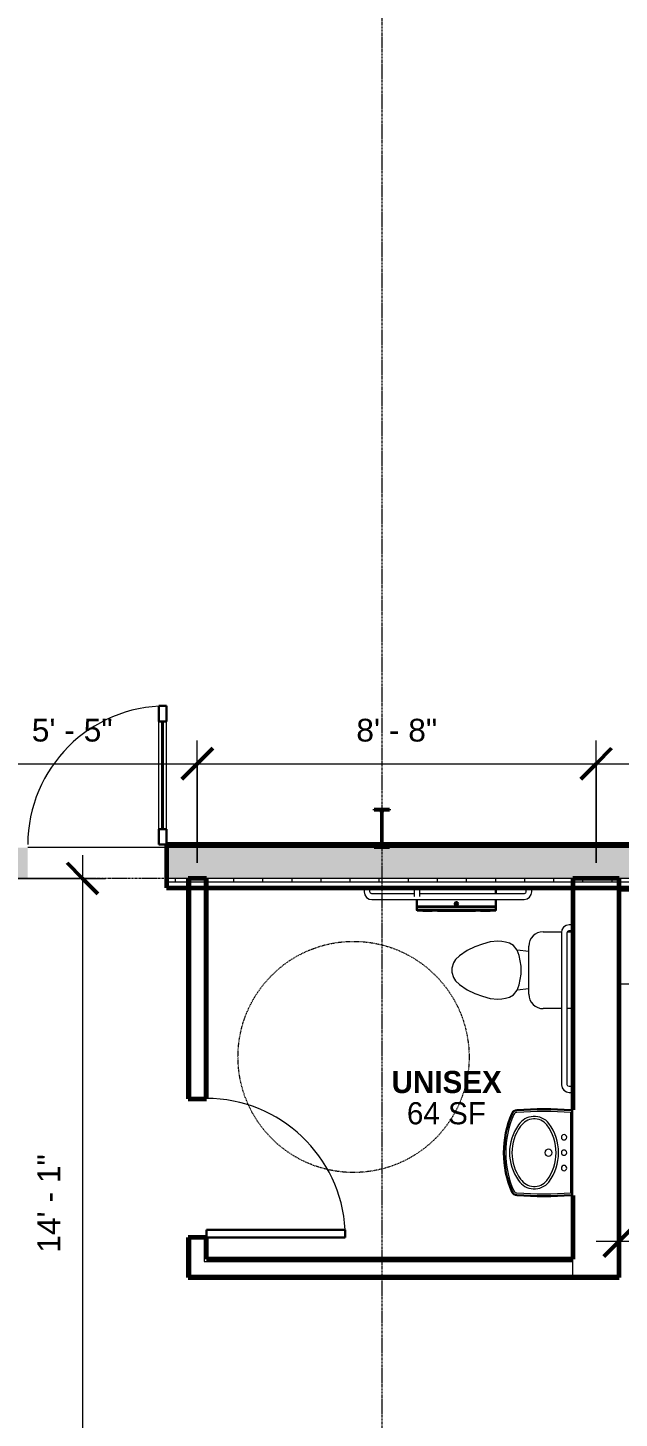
# Model space of a CAD drawing. Header units: inches. Extents: x 30 to 2293, y -1876 to -115.
# Drawn here: x 1608.4 to 1761.9, y -836.6 to -475.7 of the extents above; entities that cross this region are included whole.
import ezdxf

# ---------------------------------------------------------------- set-up
doc = ezdxf.new("R2010")
doc.units = ezdxf.units.IN
doc.header["$MEASUREMENT"] = 0
doc.linetypes.add('Dash', pattern=[0.25, 0.125, -0.125])
doc.linetypes.add('Grid Line 1_2_', pattern=[0.875, 0.5, -0.125, 0.125, -0.125])
for name, color, linetype, lineweight in [('A-ANNO-DIMS', 211, 'Continuous', 9), ('A-ANNO-DIMS-64', 211, 'Continuous', 9), ('A-AREA-IDEN', 2, 'Continuous', 9), ('A-DETL-HDLN', 90, 'Dash', 9), ('A-DOOR', 31, 'Continuous', 18), ('A-DOOR-GLAZ', 31, 'Continuous', 40), ('A-WALL', 113, 'Continuous', 18), ('A-WALL-PATT', 111, 'Continuous', 60), ('C-TOPO', 7, 'Continuous', 9), ('I-WALL', 2, 'Continuous', 18), ('L-SITE-WALL', 31, 'Continuous', 18), ('P-SANR-FIXT', 6, 'Continuous', 9), ('Q-CASE', 31, 'Continuous', 9), ('Q-SPCQ', 91, 'Continuous', 9), ('S-COLS', 52, 'Continuous', 9), ('S-GRID', 1, 'Continuous', 9)]:
    doc.layers.add(name, color=color, linetype=linetype, lineweight=lineweight)
doc.styles.add('Arial', font='arial.ttf', dxfattribs={"height": 5.901198})
doc.styles.add('Century Gothic', font='GOTHIC.TTF', dxfattribs={"height": 5.748447})
doc.styles.add('Century Gothic_B', font='GOTHICB.TTF', dxfattribs={"height": 5.744479})
doc.dimstyles.new('Linear_-_3_32__Arial', dxfattribs={"dimscale": 12, "dimtxt": 6, "dimasz": 0.666667, "dimexe": 0.5, "dimexo": 0.333333, "dimgap": 0.333333, "dimtad": 1, "dimdec": 0, "dimzin": 1, "dimdsep": 46, "dimlunit": 4, "dimtxsty": 'Arial', "dimblk1": 'OBLIQUE', "dimblk2": 'OBLIQUE', "dimsah": 1, "dimcen": 0.09, "dimdle": 0.5, "dimazin": 0, "dimtfac": 1, "dimtdec": 4, "dimtix": 1, "dimtmove": 0, "dimatfit": 3, "dimfxl": 1, "dimtvp": 1, "dimfrac": 2, "dimtolj": 1, "dimtzin": 0, "dimarcsym": 2})
doc.dimstyles.new('Linear_-_3_32__Arial_1', dxfattribs={"dimscale": 12, "dimtxt": 6, "dimasz": 0.666667, "dimexe": 0.5, "dimexo": 0.333333, "dimgap": 0.333333, "dimtad": 1, "dimdec": 0, "dimzin": 1, "dimdsep": 46, "dimlunit": 4, "dimtxsty": 'Arial', "dimblk1": 'OBLIQUE', "dimblk2": 'OBLIQUE', "dimsah": 1, "dimcen": 0.09, "dimdle": 0.5, "dimazin": 0, "dimtfac": 1, "dimtdec": 4, "dimtix": 1, "dimtmove": 0, "dimatfit": 3, "dimfxl": 1, "dimtvp": 1, "dimfrac": 2, "dimtolj": 1, "dimtzin": 0, "dimarcsym": 2})
doc.dimstyles.new('Linear_-_3_32__Arial_3', dxfattribs={"dimscale": 12, "dimtxt": 6, "dimasz": 0.666667, "dimexe": 0.5, "dimexo": 0.333333, "dimgap": 0.333333, "dimtad": 1, "dimdec": 0, "dimzin": 1, "dimdsep": 46, "dimlunit": 4, "dimtxsty": 'Arial', "dimblk1": 'OBLIQUE', "dimblk2": 'OBLIQUE', "dimsah": 1, "dimcen": 0.09, "dimdle": 0.5, "dimazin": 0, "dimtfac": 1, "dimtdec": 4, "dimtix": 1, "dimtmove": 0, "dimatfit": 3, "dimfxl": 1, "dimtvp": 1, "dimfrac": 2, "dimtolj": 1, "dimtzin": 0, "dimarcsym": 2})
pattern_1 = [(0, (0, 0), (20.48, 5.12), [0.845, -14.515, 0.845, -14.515, -81.92]), (0, (0, 0), (20.48, 5.12), [-30.72, 0.845, -29.875, 0.845, -14.515, -35.84]), (0, (0, 0), (20.48, 5.12), [-76.8, 0.845, -9.395, 0.845, -24.755]), (120, (7.68, 2.56), (-14.67405, 15.1762), [0.845, -14.515, 0.845, -14.515, -81.92]), (120, (7.68, 2.56), (-14.67405, 15.1762), [-30.72, 0.845, -29.875, 0.845, -14.515, -35.84]), (120, (7.68, 2.56), (-14.67405, 15.1762), [-76.8, 0.845, -9.395, 0.845, -24.755]), (240, (10.24, 12.8), (-5.80595, -20.2962), [0.845, -14.515, 0.845, -14.515, -81.92]), (240, (10.24, 12.8), (-5.80595, -20.2962), [-30.72, 0.845, -29.875, 0.845, -14.515, -35.84]), (240, (10.24, 12.8), (-5.80595, -20.2962), [-76.8, 0.845, -9.395, 0.845, -24.755])]

# ---------------------------------------------------------------- blocks, each defined once
blk = doc.blocks.new('Single-Glass 1 - 36_ x 84_-598703-Floor Plan - Office Annex')
at = {"layer": 'A-DOOR', "color": 50, "lineweight": 30}
for p, q in [((16, 37.625), (16, 41.625)), ((18, 41.625), (16, 41.625)), ((18, 37.625), (18, 41.625)), ((16, 37.625), (18, 37.625)), ((16, 9.625), (18, 9.625)), ((16, 5.625), (16, 9.625)), ((18, 5.625), (18, 9.625)), ((18, 5.625), (16, 5.625))]:
    blk.add_line(p, q, dxfattribs=at)
at = {"layer": 'A-DOOR', "color": 7, "lineweight": 9}
for p, q in [((16, 9.625), (16, 37.625)), ((18, 9.625), (18, 37.625))]:
    blk.add_line(p, q, dxfattribs=at)
blk.add_arc((18, 5.625), 36, 90, 180, dxfattribs=at)
at = {"layer": 'A-DOOR-GLAZ', "color": 90}
blk.add_line((17, 37.625), (17, 9.625), dxfattribs=at)
blk = doc.blocks.new('Open Source Metal Building_Exterior_rvt-1-Floor Plan - Office Annex')
at = {"layer": 'A-WALL-PATT', "lineweight": 9}
h = blk.add_hatch(dxfattribs=at)
h.set_pattern_fill('FP_2', color=8, style=0, pattern_type=2)
h.set_pattern_definition([(161.57, (0.32, 0.32), (-2.56049618, -0.0005374), [0, -18.214, 2.022, 0]), (18.43, (-0.32, 0.32), (-2.56049618, 0.0005374), [0, -18.214, 2.022, 0]), (108.43, (0.32, 0.32), (1.2792209, -6.40087673), [6.07, -14.166]), (71.57, (-0.32, 0.32), (1.2792209, 6.40087673), [6.07, -14.166])])
h.paths.add_polyline_path([(1689.24, -696.46), (2210.15, -696.46), (2210.15, -688.46), (1644.4, -688.46), (1644.4, -696.46)], flags=0)
h.paths.add_polyline_path([(1540.94, -696.46), (1608.4, -696.46), (1608.4, -688.46), (1540.94, -688.46)], flags=0)
h.paths.add_polyline_path([(1234.94, -696.46), (1234.94, -688.46), (1174.4, -688.46), (1174.4, -696.46)], flags=0)
h.paths.add_polyline_path([(1138.4, -696.46), (1138.4, -688.46), (421.56, -688.46), (421.56, -696.46), (1038.09, -696.46)], flags=0)
h.paths.add_polyline_path([(385.56, -696.46), (385.56, -688.46), (126.49, -688.46), (126.49, -696.46), (376.31, -696.46)], flags=0)
h = blk.add_hatch(dxfattribs=at)
h.set_pattern_fill('FP_3', style=0, pattern_type=2)
h.set_pattern_definition([(0, (0, 0), (0, 7.554), []), (90, (0, 0), (-7.554, 5e-16), [])])
h.paths.add_polyline_path([(1705.52, -697.46), (2034.31, -697.46), (2034.31, -696.46), (1644.4, -696.46), (1644.4, -697.46), (1697.38, -697.46)], flags=0)
h.paths.add_polyline_path([(2210.15, -697.46), (2210.15, -696.46), (2042.31, -696.46), (2042.31, -697.46), (2079.92, -697.46)], flags=0)
h.paths.add_polyline_path([(1608.4, -697.46), (1608.4, -696.46), (1540.94, -696.46), (1540.94, -697.46)], flags=0)
h.paths.add_polyline_path([(1234.94, -697.46), (1234.94, -696.46), (1174.4, -696.46), (1174.4, -697.46)], flags=0)
h.paths.add_polyline_path([(907.86, -697.46), (1138.4, -697.46), (1138.4, -696.46), (421.56, -696.46), (421.56, -697.46), (777.63, -697.46)], flags=0)
h.paths.add_polyline_path([(126.49, -697.46), (368.31, -697.46), (368.31, -696.46), (126.49, -696.46), (126.49, -697.37)], flags=0)
h.paths.add_polyline_path([(385.56, -697.46), (385.56, -696.46), (376.31, -696.46), (376.31, -697.46), (377.06, -697.46)], flags=0)
at = {"layer": 'S-COLS'}
h = blk.add_hatch(dxfattribs=at)
h.set_pattern_fill('FP_4', color=256, style=0, pattern_type=2)
h.set_pattern_definition([(45, (0, 0), (-6.335677, 6.335677), []), (45, (0, 9.6), (-6.335677, 6.335677), [])])
h.paths.add_polyline_path([(1702.31, -688.47), (1702.31, -688.2), (1700.97, -688.2), (1700.59, -688.04), (1700.43, -687.66), (1700.43, -679.28), (1700.59, -678.9), (1700.97, -678.74), (1702.31, -678.74), (1702.31, -678.47), (1698.31, -678.47), (1698.31, -678.74), (1699.65, -678.74), (1700.04, -678.9), (1700.2, -679.33), (1700.2, -687.66), (1700.04, -688.04), (1699.65, -688.2), (1698.31, -688.2), (1698.31, -688.47)], flags=0)
at = {"layer": 'A-WALL', "color": 10}
for p, q in [((2210.15, -688.46), (1644.4, -688.46)), ((2034.31, -696.46), (1644.4, -696.46)), ((2033.56, -697.46), (1644.4, -697.46))]:
    blk.add_line(p, q, dxfattribs=at)
at = {"layer": 'C-TOPO'}
blk.add_line((1644.4, -688.46), (1608.4, -688.46), dxfattribs=at)
at = {"layer": 'L-SITE-WALL', "color": 250, "lineweight": 60}
for p, q in [((2210.15, -687.71), (1644.4, -687.71)), ((1644.4, -687.71), (1644.4, -698.96)), ((1644.4, -698.96), (1878.94, -698.96))]:
    blk.add_line(p, q, dxfattribs=at)
at = {"layer": 'S-COLS', "color": 90, "lineweight": 40}
for p, q in [((1702.31, -678.47), (1698.31, -678.47)), ((1698.31, -678.47), (1698.31, -678.74)), ((1698.31, -678.74), (1699.65, -678.74)), ((1700.2, -679.28), (1700.2, -687.66)), ((1700.43, -687.66), (1700.43, -679.28)), ((1700.97, -678.74), (1702.31, -678.74)), ((1702.31, -678.74), (1702.31, -678.47)), ((1699.65, -688.2), (1698.31, -688.2)), ((1698.31, -688.2), (1698.31, -688.47)), ((1698.31, -688.47), (1702.31, -688.47)), ((1702.31, -688.2), (1700.97, -688.2)), ((1702.31, -688.47), (1702.31, -688.2))]:
    blk.add_line(p, q, dxfattribs=at)
for centre, start, end in [((1699.65, -679.28), 0, 90), ((1700.97, -679.28), 90, 180), ((1699.65, -687.66), 270, 0), ((1700.97, -687.66), 180, 270)]:
    blk.add_arc(centre, 0.543, start, end, dxfattribs=at)
at = {"layer": 'S-GRID', "linetype": 'Grid Line 1_2_'}
for p, q in [((1700.31, -114.83), (1700.31, -1843.89)), ((2274.62, -696.46), (62.02, -696.46))]:
    blk.add_line(p, q, dxfattribs=at)
at = {"lineweight": 9}
blk.add_blockref('Single-Glass 1 - 36_ x 84_-598703-Floor Plan - Office Annex', (1626.4, -693.34), dxfattribs=at)
blk = doc.blocks.new('Counter Top - 24_ Depth-690214-Floor Plan - Office Annex')
at = {"layer": 'Q-CASE'}
for p, q in [((-47.26, 25), (99.74, 25)), ((99.74, 0.75), (-17.26, 0.75))]:
    blk.add_line(p, q, dxfattribs=at)
blk = doc.blocks.new('Single-Flush - 36_ x 84_-340239-Floor Plan - Office Annex')
at = {"layer": 'A-DOOR', "lineweight": 30}
for p, q in [((16, 2.37), (16, 38.39)), ((18, 38.39), (16, 38.39)), ((18, 2.37), (18, 38.39)), ((18, 2.37), (16, 2.37))]:
    blk.add_line(p, q, dxfattribs=at)
at = {"layer": 'A-DOOR', "lineweight": 9}
blk.add_arc((18, 2.37), 36.07, 93.1789, 180, dxfattribs=at)
blk = doc.blocks.new('Sink-Bathroom-Kohler-Pinoir-2035-8 - Vitreous_China-0-White-603746-Floor Plan - Office Annex')
at = {"layer": 'P-SANR-FIXT'}
for p, q in [((1749.94, -757.21), (1749.42, -757.21)), ((1749.42, -767.66), (1749.42, -757.22)), ((1749.43, -756.8), (1749.94, -756.8)), ((1749.94, -756.55), (1749.44, -756.55)), ((1749.6, -757.21), (1749.59, -767.66)), ((1749.94, -778.78), (1749.94, -756.55)), ((1749.42, -778.11), (1749.42, -767.66)), ((1749.59, -767.66), (1749.6, -778.12)), ((1749.42, -778.12), (1749.94, -778.12)), ((1749.94, -778.53), (1749.43, -778.53)), ((1749.44, -778.78), (1749.94, -778.78))]:
    blk.add_line(p, q, dxfattribs=at)
for centre, radius, start, end in [((1757.24, -767.67), 25.41, 156.3258, 203.6698), ((1757.24, -767.67), 25.15, 156.3274, 203.6698), ((1757.24, -767.67), 24.74, 156.3302, 203.6698), ((1735.38, -758.09), 1.54, 89.9655, 156.0395), ((1735.38, -758.09), 1.29, 89.6035, 156.0123), ((1735.38, -758.09), 0.875, 88.7073, 155.9447), ((1742.41, -862.89), 106.58, 86.2165, 93.7817), ((1742.41, -862.89), 106.33, 86.2119, 93.7865), ((1742.41, -862.89), 105.91, 86.2045, 93.7955), ((1745.65, -767.66), 12.2, 143.7683, 216.2317), ((1745.65, -767.66), 11.57, 143.6931, 216.3069), ((1739.89, -763.16), 4.9, 39.3634, 146.4486), ((1739.89, -763.16), 4.26, 39.5775, 146.6442), ((1733.36, -767.66), 12.18, 323.6508, 36.3492), ((1733.36, -767.66), 12.82, 323.5725, 36.4275), ((1747.61, -763.67), 0.692, 90, 270), ((1747.61, -763.67), 0.692, 270, 90), ((1743.56, -767.66), 0.934, 90, 270), ((1743.56, -767.66), 0.934, 270, 90), ((1747.62, -767.66), 0.69, 90, 270), ((1747.62, -767.66), 0.69, 270, 90), ((1747.62, -771.66), 0.69, 90, 270), ((1747.62, -771.66), 0.69, 270, 90), ((1739.89, -772.17), 4.9, 213.5514, 320.6366), ((1739.89, -772.17), 4.26, 213.3558, 320.4225), ((1735.37, -777.25), 1.53, 203.6698, 270.4943), ((1735.37, -777.25), 1.28, 203.6698, 270.9035), ((1735.37, -777.25), 0.862, 203.6698, 271.9217), ((1742.41, -672.43), 106.58, 266.22, 273.7835), ((1742.41, -672.43), 106.33, 266.2146, 273.7881), ((1742.41, -672.43), 105.91, 266.2045, 273.7955)]:
    blk.add_arc(centre, radius, start, end, dxfattribs=at)
blk = doc.blocks.new('Toilet-Domestic-3D - Toilet-Domestic-3D-646774-Floor Plan - Office Annex')
at = {"layer": 'P-SANR-FIXT'}
for p, q in [((-9.98, 18.06), (-9.98, 19.19)), ((9.98, 19.48), (9.98, 17.98)), ((-9.98, 11.75), (-9.98, 16.52)), ((9.98, 16.48), (9.98, 11.75)), ((6.25, 8.02), (-6.25, 8.02)), ((-4.86, 8.02), (-5.21, 5)), ((4.86, 8.02), (5.21, 5)), ((-6.4, 4), (-6.97, 3)), ((-5.21, 5), (-6.4, 4)), ((-3.84, 5.5), (-5.21, 5)), ((-1, 6), (-3.84, 5.5)), ((1, 6), (-1, 6)), ((3.84, 5.5), (1, 6)), ((5.21, 5), (3.84, 5.5)), ((6.4, 4), (5.21, 5)), ((6.97, 3), (6.4, 4)), ((-7.41, 1), (-7.5, 0)), ((-7.5, 0), (-7.33, -1.99)), ((-7.24, 2), (-7.41, 1)), ((-6.97, 3), (-7.24, 2)), ((7.24, 2), (6.97, 3)), ((7.41, 1), (7.24, 2)), ((7.33, -1.99), (7.5, 0)), ((7.5, 0), (7.41, 1)), ((-7.33, -1.99), (-6.79, -4)), ((6.79, -4), (7.33, -1.99)), ((-6.79, -4), (-6.06, -6)), ((-6.06, -6), (-5.13, -8)), ((5.13, -8), (6.06, -6)), ((6.06, -6), (6.79, -4)), ((-5.13, -8), (-3.74, -10)), ((-3.74, -10), (-2.74, -11)), ((2.74, -11), (3.74, -10)), ((3.74, -10), (5.13, -8)), ((-2.74, -11), (-1.87, -11.5)), ((-1.87, -11.5), (-0.5, -12)), ((-0.5, -12), (0.5, -12)), ((0.5, -12), (1.87, -11.5)), ((1.87, -11.5), (2.74, -11))]:
    blk.add_line(p, q, dxfattribs=at)
for centre, start, end in [((-6.25, 11.75), 180, 270), ((6.25, 11.75), 270, 360)]:
    blk.add_arc(centre, 3.73, start, end, dxfattribs=at)
blk = doc.blocks.new('Dispenser-Toilet_Tissue-Frost_Products_LTD_-Jumbo-169 - Steel-Brushed-Stainless_Steel-646780-Floor Plan - Office Annex')
at = {"layer": 'Q-SPCQ', "lineweight": 30}
for p, q in [((1729.94, -700.46), (1729.94, -698.96)), ((1709.44, -701.96), (1709.44, -703.8)), ((1719.65, -702.86), (1719.65, -703.2)), ((1719.73, -702.86), (1719.65, -702.86)), ((1719.65, -703.2), (1719.73, -703.2)), ((1719.73, -703.2), (1719.73, -702.86)), ((1729.94, -703.8), (1729.94, -701.96)), ((1729.94, -703.8), (1709.44, -703.8)), ((1709.5, -703.89), (1709.44, -703.89)), ((1709.44, -703.89), (1709.44, -704.66)), ((1709.44, -704.66), (1729.94, -704.66)), ((1729.88, -703.89), (1709.49, -703.89)), ((1709.5, -703.86), (1729.88, -703.86)), ((1709.5, -703.86), (1709.5, -703.89)), ((1709.6, -704.82), (1710.95, -704.82)), ((1710.95, -704.82), (1728.42, -704.82)), ((1711.11, -704.92), (1713.28, -704.92)), ((1713.44, -704.82), (1714.75, -704.82)), ((1714.93, -704.92), (1724.44, -704.92)), ((1724.62, -704.82), (1725.93, -704.82)), ((1726.09, -704.92), (1728.26, -704.92)), ((1728.42, -704.82), (1729.78, -704.82)), ((1729.88, -703.89), (1729.88, -703.86)), ((1729.94, -703.89), (1729.88, -703.89)), ((1729.94, -704.66), (1729.94, -703.89))]:
    blk.add_line(p, q, dxfattribs=at)
for radius in [0.438, 0.357]:
    blk.add_circle((1719.69, -703.04), radius, dxfattribs=at)
for centre, radius, start, end in [((1709.5, -703.8), 0.0601, 180, 267.3185), ((1709.6, -704.66), 0.16, 180, 269.0019), ((1711.11, -704.74), 0.18, 206.3878, 270), ((1712.66, -704.81), 0.118, 187.6431, 259.1884), ((1712.66, -704.77), 0.151, 272.679, 340.3653), ((1712.69, -704.74), 0.18, 270, 333.6084), ((1712.68, -704.77), 0.151, 273.1667, 340.3726), ((1713.26, -704.8), 0.119, 188.4805, 259.9599), ((1713.26, -704.77), 0.151, 272.679, 340.3659), ((1713.27, -704.77), 0.151, 272.679, 340.3659), ((1713.28, -704.74), 0.18, 270, 333.6122), ((1714.93, -704.7), 0.22, 213.0557, 270), ((1724.44, -704.7), 0.22, 270, 326.9443), ((1726.09, -704.74), 0.18, 206.3878, 270), ((1726.1, -704.77), 0.151, 199.6341, 267.321), ((1726.11, -704.77), 0.151, 199.6341, 267.321), ((1726.11, -704.8), 0.119, 280.0401, 351.5195), ((1726.68, -704.74), 0.18, 206.3878, 270), ((1726.69, -704.77), 0.151, 199.6341, 266.8331), ((1726.71, -704.77), 0.151, 199.6341, 267.321), ((1726.71, -704.81), 0.118, 280.8116, 352.3569), ((1728.26, -704.74), 0.18, 270, 333.6122), ((1729.78, -704.66), 0.16, 270, 0), ((1729.88, -703.8), 0.06, 270, 0)]:
    blk.add_arc(centre, radius, start, end, dxfattribs=at)
blk = doc.blocks.new('817_Grab_Bars - 8170-001420-646776-Floor Plan - Office Annex')
at = {"layer": 'Q-SPCQ'}
for p, q in [((1694.92, -698.96), (1694.92, -699.24)), ((1696.48, -699.24), (1694.92, -699.24)), ((1695.73, -699.24), (1695.73, -699.96)), ((1698.05, -699.24), (1696.48, -699.24)), ((1697.23, -699.96), (1697.23, -699.24)), ((1698.05, -699.24), (1698.05, -698.96)), ((1736.92, -698.96), (1736.92, -699.24)), ((1738.48, -699.24), (1736.92, -699.24)), ((1737.73, -699.24), (1737.73, -699.96)), ((1740.05, -699.24), (1738.48, -699.24)), ((1739.23, -699.96), (1739.23, -699.24)), ((1740.05, -699.24), (1740.05, -698.96)), ((1708.69, -700.46), (1697.73, -700.46)), ((1697.73, -701.96), (1737.23, -701.96)), ((1737.23, -700.46), (1710.18, -700.46))]:
    blk.add_line(p, q, dxfattribs=at)
at = {"layer": 'Q-SPCQ', "flags": 128}
for points in [[(1695.73, -699.96), (1695.89, -700.75), (1696.35, -701.41), (1697.03, -701.83), (1697.73, -701.96)], [(1697.73, -700.46), (1697.37, -700.31), (1697.23, -699.96)], [(1737.23, -701.96), (1738.02, -701.8), (1738.68, -701.34), (1739.11, -700.67), (1739.23, -699.96)], [(1737.73, -699.96), (1737.58, -700.32), (1737.23, -700.46)]]:
    blk.add_lwpolyline(points, dxfattribs=at)
blk = doc.blocks.new('817_Grab_Bars - 8170-001180-646778-Floor Plan - Office Annex')
at = {"layer": 'Q-SPCQ'}
for p, q in [((1707.87, -698.96), (1707.87, -699.24)), ((1711, -699.24), (1707.87, -699.24)), ((1708.69, -699.24), (1708.69, -699.96)), ((1710.19, -699.96), (1710.19, -699.24)), ((1711, -699.24), (1711, -698.96)), ((1708.69, -701.25), (1708.69, -701.22))]:
    blk.add_line(p, q, dxfattribs=at)
at = {"layer": 'Q-SPCQ', "flags": 128}
for points in [[(1708.69, -699.96), (1708.69, -700.01), (1708.69, -700.06), (1708.69, -700.11), (1708.69, -700.16), (1708.69, -700.21), (1708.69, -700.26), (1708.69, -700.31), (1708.69, -700.35), (1708.69, -700.4), (1708.69, -700.45), (1708.69, -700.49), (1708.69, -700.54), (1708.69, -700.58), (1708.69, -700.62), (1708.69, -700.67), (1708.69, -700.71), (1708.69, -700.75), (1708.69, -700.79), (1708.69, -700.82), (1708.69, -700.86), (1708.69, -700.89), (1708.69, -700.92), (1708.69, -700.96), (1708.69, -700.98), (1708.69, -701.01), (1708.69, -701.04), (1708.69, -701.06), (1708.69, -701.09), (1708.69, -701.11), (1708.69, -701.13), (1708.69, -701.14), (1708.69, -701.16), (1708.69, -701.17), (1708.69, -701.18), (1708.69, -701.19), (1708.69, -701.2), (1708.69, -701.21), (1708.69, -701.21), (1708.69, -701.21), (1708.69, -701.21)], [(1710.19, -701.21), (1710.19, -701.21), (1710.19, -701.21), (1710.19, -701.2), (1710.19, -701.19), (1710.19, -701.19), (1710.19, -701.18), (1710.19, -701.16), (1710.19, -701.15), (1710.19, -701.13), (1710.19, -701.11), (1710.19, -701.09), (1710.19, -701.07), (1710.19, -701.05), (1710.19, -701.02), (1710.19, -700.99), (1710.19, -700.96), (1710.19, -700.93), (1710.19, -700.9), (1710.19, -700.87), (1710.19, -700.83), (1710.19, -700.8), (1710.19, -700.76), (1710.19, -700.72), (1710.19, -700.68), (1710.19, -700.64), (1710.19, -700.59), (1710.19, -700.55), (1710.19, -700.51), (1710.19, -700.46), (1710.19, -700.41), (1710.19, -700.37), (1710.19, -700.32), (1710.19, -700.27), (1710.19, -700.22), (1710.19, -700.17), (1710.19, -700.12), (1710.19, -700.07), (1710.19, -700.02), (1710.19, -699.97), (1710.19, -699.96)], [(1708.69, -701.21), (1708.69, -701.21), (1708.69, -701.21), (1708.69, -701.2)], [(1710.19, -701.21), (1710.19, -701.21), (1710.19, -701.21), (1710.19, -701.21)]]:
    blk.add_lwpolyline(points, dxfattribs=at)
blk = doc.blocks.new('817_Grab_Bars - 8170-001420-V9-Floor Plan - Office Annex')
at = {"layer": 'Q-SPCQ'}
for p, q in [((1746.94, -710.52), (1746.94, -750.02)), ((1748.44, -750.02), (1748.44, -710.52)), ((1749.66, -708.52), (1748.94, -708.52)), ((1748.94, -710.02), (1749.66, -710.02)), ((1749.94, -707.7), (1749.66, -707.7)), ((1749.66, -709.27), (1749.66, -707.7)), ((1749.66, -710.83), (1749.66, -709.27)), ((1749.66, -710.83), (1749.94, -710.83)), ((1749.66, -750.52), (1748.94, -750.52)), ((1749.94, -749.7), (1749.66, -749.7)), ((1749.66, -751.27), (1749.66, -749.7)), ((1748.94, -752.02), (1749.66, -752.02)), ((1749.66, -752.83), (1749.66, -751.27)), ((1749.66, -752.83), (1749.94, -752.83))]:
    blk.add_line(p, q, dxfattribs=at)
at = {"layer": 'Q-SPCQ', "flags": 128}
for points in [[(1748.94, -708.52), (1748.15, -708.68), (1747.49, -709.13), (1747.07, -709.81), (1746.94, -710.52)], [(1748.44, -710.52), (1748.59, -710.15), (1748.94, -710.02)], [(1746.94, -750.02), (1747.1, -750.8), (1747.55, -751.46), (1748.23, -751.89), (1748.94, -752.02)], [(1748.94, -750.52), (1748.58, -750.36), (1748.44, -750.02)]]:
    blk.add_lwpolyline(points, dxfattribs=at)
blk = doc.blocks.new('DIMBLOCK20-Floor Plan - Office Annex')
at = {"layer": 'A-ANNO-DIMS-64'}
for p, q in [((1587.4, -692.46), (1587.4, -660.7)), ((1652.4, -692.46), (1652.4, -660.7)), ((1587.4, -666.7), (1652.4, -666.7)), ((1587.4, -666.7), (1587.4, -692.46)), ((1652.4, -666.7), (1652.4, -692.46))]:
    blk.add_line(p, q, dxfattribs=at)
at = {"layer": 'A-ANNO-DIMS-64', "lineweight": 50}
for p, q in [((1587.4, -666.7), (1591.4, -662.7)), ((1652.4, -666.7), (1656.4, -662.7)), ((1587.4, -666.7), (1583.4, -670.7)), ((1652.4, -666.7), (1648.4, -670.7))]:
    blk.add_line(p, q, dxfattribs=at)
at = {"layer": 'A-ANNO-DIMS-64', "color": 0, "insert": (1609.43, -655.05), "char_height": 5.901, "width": 25.1446, "attachment_point": 1, "line_spacing_factor": 0.938532, "style": 'Arial'}
blk.add_mtext('5\' - 5"', dxfattribs=at)
blk = doc.blocks.new('_Oblique')
at = {"color": 0, "linetype": 'ByBlock', "lineweight": -2}
blk.add_line((-0.5, -0.5), (0.5, 0.5), dxfattribs=at)
blk = doc.blocks.new('DIMBLOCK21-Floor Plan - Office Annex')
at = {"layer": 'A-ANNO-DIMS-64'}
for p, q in [((1652.4, -692.46), (1652.4, -660.7)), ((1755.94, -692.46), (1755.94, -660.7)), ((1652.4, -666.7), (1755.94, -666.7)), ((1652.4, -666.7), (1652.4, -692.46)), ((1755.94, -666.7), (1755.94, -692.46))]:
    blk.add_line(p, q, dxfattribs=at)
at = {"layer": 'A-ANNO-DIMS-64', "lineweight": 50}
for p, q in [((1652.4, -666.7), (1656.4, -662.7)), ((1755.94, -666.7), (1759.94, -662.7)), ((1652.4, -666.7), (1648.4, -670.7)), ((1755.94, -666.7), (1751.94, -670.7))]:
    blk.add_line(p, q, dxfattribs=at)
at = {"layer": 'A-ANNO-DIMS-64', "color": 0, "insert": (1693.69, -655.05), "char_height": 5.901, "width": 25.1446, "attachment_point": 1, "line_spacing_factor": 0.938532, "style": 'Arial'}
blk.add_mtext('8\' - 8"', dxfattribs=at)
blk = doc.blocks.new('DIMBLOCK22-Floor Plan - Office Annex')
at = {"layer": 'A-ANNO-DIMS-64'}
for p, q in [((1755.94, -692.46), (1755.94, -660.7)), ((1946.94, -692.46), (1946.94, -660.7)), ((1755.94, -666.7), (1946.94, -666.7)), ((1755.94, -666.7), (1755.94, -692.46)), ((1946.94, -666.7), (1946.94, -692.46))]:
    blk.add_line(p, q, dxfattribs=at)
at = {"layer": 'A-ANNO-DIMS-64', "lineweight": 50}
for p, q in [((1755.94, -666.7), (1759.94, -662.7)), ((1946.94, -666.7), (1950.94, -662.7)), ((1755.94, -666.7), (1751.94, -670.7)), ((1946.94, -666.7), (1942.94, -670.7))]:
    blk.add_line(p, q, dxfattribs=at)
at = {"layer": 'A-ANNO-DIMS-64', "color": 0, "insert": (1836.44, -655.05), "char_height": 5.901, "width": 36, "attachment_point": 1, "line_spacing_factor": 0.938532, "style": 'Arial'}
blk.add_mtext('15\' - 11"', dxfattribs=at)
blk = doc.blocks.new('DIMBLOCK34-Floor Plan - Office Annex')
at = {"layer": 'A-ANNO-DIMS-64', "lineweight": 50}
for p, q in [((1622.58, -696.46), (1618.58, -692.46)), ((1622.58, -696.46), (1626.58, -700.46)), ((1622.58, -865.34), (1618.58, -861.34)), ((1622.58, -865.34), (1626.58, -869.34))]:
    blk.add_line(p, q, dxfattribs=at)
at = {"layer": 'A-ANNO-DIMS-64'}
for p, q in [((1622.58, -690.46), (1622.58, -865.34)), ((1593.78, -696.46), (1628.58, -696.46)), ((1622.58, -696.46), (1593.78, -696.46)), ((1591.4, -865.34), (1628.58, -865.34)), ((1622.58, -865.34), (1591.4, -865.34))]:
    blk.add_line(p, q, dxfattribs=at)
at = {"layer": 'A-ANNO-DIMS-64', "color": 0, "insert": (1610.92, -793.64), "char_height": 5.901, "width": 30.5723, "attachment_point": 1, "rotation": 90, "line_spacing_factor": 0.938532, "style": 'Arial'}
blk.add_mtext('14\' - 1"', dxfattribs=at)
blk = doc.blocks.new('DIMBLOCK38-Floor Plan - Office Annex')
at = {"layer": 'A-ANNO-DIMS-64', "lineweight": 50}
for p, q in [((1761.94, -790.65), (1765.94, -786.65)), ((1811.67, -790.65), (1815.67, -786.65)), ((1761.94, -790.65), (1757.94, -794.65)), ((1811.67, -790.65), (1807.67, -794.65))]:
    blk.add_line(p, q, dxfattribs=at)
at = {"layer": 'A-ANNO-DIMS-64'}
for p, q in [((1811.67, -791.29), (1811.67, -784.65)), ((1761.94, -789), (1761.94, -796.65)), ((1761.94, -790.65), (1761.94, -789)), ((1755.94, -790.65), (1817.67, -790.65)), ((1811.67, -790.65), (1811.67, -791.29))]:
    blk.add_line(p, q, dxfattribs=at)
at = {"layer": 'A-ANNO-DIMS-64', "color": 0, "insert": (1776.33, -779), "char_height": 5.901, "width": 25.1446, "attachment_point": 1, "line_spacing_factor": 0.938532, "style": 'Arial'}
blk.add_mtext('4\' - 2"', dxfattribs=at)

msp = doc.modelspace()

# ---------------------------------------------------------------- hatches: boundary and pattern name
at = {"layer": 'A-WALL-PATT', "lineweight": 9}
h = msp.add_hatch(dxfattribs=at)
h.set_pattern_fill('FP_1', color=256, style=0, pattern_type=2)
h.set_pattern_definition(pattern_1)
h.paths.add_polyline_path([(1650.65, -799.41), (1650.65, -789.66), (1650.03, -789.66), (1650.03, -799.41)], flags=0)
h.paths.add_polyline_path([(1650.65, -753.66), (1650.65, -696.46), (1650.03, -696.46), (1650.03, -753.66)], flags=0)
h = msp.add_hatch(dxfattribs=at)
h.set_pattern_fill('FP_1', color=256, style=0, pattern_type=2)
h.set_pattern_definition(pattern_1)
h.paths.add_polyline_path([(1654.78, -795.29), (1654.78, -789.66), (1654.15, -789.66), (1654.15, -795.29)], flags=0)
h.paths.add_polyline_path([(1654.15, -753.66), (1654.78, -753.66), (1654.78, -696.46), (1654.15, -696.46)], flags=0)
h = msp.add_hatch(dxfattribs=at)
h.set_pattern_fill('FP_1', color=256, style=0, pattern_type=2)
h.set_pattern_definition(pattern_1)
h.paths.add_polyline_path([(2034.31, -795.91), (2034.31, -795.29), (1948.69, -795.29), (1948.69, -795.91), (1949.7, -795.91)], flags=0)
h.paths.add_polyline_path([(1945.19, -795.91), (1945.19, -795.29), (1811.67, -795.29), (1811.67, -795.91), (1819.47, -795.91)], flags=0)
h.paths.add_polyline_path([(1749.94, -795.91), (1749.94, -795.29), (1654.15, -795.29), (1654.15, -795.91), (1689.24, -795.91)], flags=0)
h = msp.add_hatch(dxfattribs=at)
h.set_pattern_fill('FP_1', color=256, style=0, pattern_type=2)
h.set_pattern_definition(pattern_1)
h.paths.add_polyline_path([(2034.31, -800.04), (2034.31, -799.41), (1865.31, -799.41), (1865.31, -800.04), (1949.7, -800.04)], flags=0)
h.paths.add_polyline_path([(1860.56, -800.04), (1861.19, -800.04), (1861.19, -799.41), (1811.67, -799.41), (1811.67, -800.04), (1819.47, -800.04)], flags=0)
h.paths.add_polyline_path([(1761.94, -800.04), (1761.94, -799.41), (1650.03, -799.41), (1650.03, -800.04), (1754.35, -800.04)], flags=0)

# ---------------------------------------------------------------- linework, layer by layer
at = {"layer": 'A-DETL-HDLN'}
msp.add_circle((1692.97, -742.81), 30, dxfattribs=at)
at = {"layer": 'A-WALL'}
for p, q in [((1650.65, -696.46), (1650.65, -753.66)), ((1654.15, -696.46), (1654.15, -753.66)), ((1650.65, -789.66), (1650.65, -799.41)), ((1654.15, -789.66), (1654.15, -795.91)), ((1654.15, -795.91), (1749.94, -795.91)), ((1749.94, -799.41), (1749.94, -795.29)), ((1650.65, -799.41), (1761.94, -799.41))]:
    msp.add_line(p, q, dxfattribs=at)
at = {"layer": 'A-WALL', "lineweight": 60}
for p, q in [((1761.94, -696.46), (1749.94, -696.46)), ((1749.94, -696.46), (1749.94, -756.55)), ((1761.94, -698.96), (1761.94, -696.46)), ((1761.94, -800.04), (1761.94, -699.59)), ((1749.94, -778.78), (1749.94, -795.29)), ((1749.94, -800.04), (1761.94, -800.04))]:
    msp.add_line(p, q, dxfattribs=at)
at = {"layer": 'I-WALL', "lineweight": 60}
for p, q in [((1654.78, -696.46), (1650.03, -696.46)), ((1650.03, -696.46), (1650.03, -753.66)), ((1654.78, -753.66), (1654.78, -696.46)), ((1650.03, -753.66), (1654.78, -753.66)), ((1654.78, -789.66), (1650.03, -789.66)), ((1650.03, -789.66), (1650.03, -800.04)), ((1654.78, -795.29), (1654.78, -789.66)), ((1749.94, -795.29), (1654.78, -795.29)), ((1650.03, -800.04), (1749.94, -800.04))]:
    msp.add_line(p, q, dxfattribs=at)

# ---------------------------------------------------------------- block references
at = {"layer": 'A-DOOR', "rotation": 269.9999999999998}
msp.add_blockref('Single-Flush - 36_ x 84_-340239-Floor Plan - Office Annex', (1652.4, -771.66), dxfattribs=at)
at = {"layer": 'P-SANR-FIXT', "rotation": 269.9999999999998}
msp.add_blockref('Toilet-Domestic-3D - Toilet-Domestic-3D-646774-Floor Plan - Office Annex', (1730.46, -720.29), dxfattribs=at)
at = {"layer": 'P-SANR-FIXT'}
msp.add_blockref('Sink-Bathroom-Kohler-Pinoir-2035-8 - Vitreous_China-0-White-603746-Floor Plan - Office Annex', (0, 0), dxfattribs=at)
at = {"layer": 'Q-CASE', "rotation": 180}
msp.add_blockref('Counter Top - 24_ Depth-690214-Floor Plan - Office Annex', (1861.67, -698.96), dxfattribs=at)
at = {"layer": 'Q-SPCQ'}
for name in ['817_Grab_Bars - 8170-001420-646776-Floor Plan - Office Annex', '817_Grab_Bars - 8170-001180-646778-Floor Plan - Office Annex', 'Dispenser-Toilet_Tissue-Frost_Products_LTD_-Jumbo-169 - Steel-Brushed-Stainless_Steel-646780-Floor Plan - Office Annex', '817_Grab_Bars - 8170-001420-V9-Floor Plan - Office Annex']:
    msp.add_blockref(name, (0, 0), dxfattribs=at)

# ---------------------------------------------------------------- texts
at = {"layer": 'A-AREA-IDEN', "attachment_point": 2}
for s, insert, char_height, width, line_spacing_factor, style in [('UNISEX', (1717.14, -746.44), 5.744, 32.256, 0.984796, 'Century Gothic_B'), ('64 SF', (1717.08, -754.55), 5.748, 22.392, 0.984117, 'Century Gothic')]:
    msp.add_mtext(s, dxfattribs=dict(at, insert=insert, char_height=char_height, width=width, line_spacing_factor=line_spacing_factor, style=style))

# ---------------------------------------------------------------- dimensions: what is measured, and where the dimension line sits
at = {"layer": 'A-ANNO-DIMS'}
for base, p1, p2, dimstyle, override, picture, middle in [((1652.4, -666.7), (1587.4, -696.46), (1652.4, -696.46), 'Linear_-_3_32__Arial_1', {"dimpost": '<>', "dimfxl": 65}, 'DIMBLOCK20-Floor Plan - Office Annex', (1619.9, -659.7)), ((1755.94, -666.7), (1652.4, -696.46), (1755.94, -696.46), 'Linear_-_3_32__Arial_1', {"dimpost": '<>', "dimfxl": 103.533949}, 'DIMBLOCK21-Floor Plan - Office Annex', (1704.17, -659.69)), ((1946.94, -666.7), (1755.94, -696.46), (1946.94, -696.46), 'Linear_-_3_32__Arial_1', {"dimpost": '<>', "dimfxl": 191}, 'DIMBLOCK22-Floor Plan - Office Annex', (1851.44, -659.69)), ((1811.67, -790.65), (1761.94, -785), (1811.67, -795.29), 'Linear_-_3_32__Arial_3', {"dimpost": '<>', "dimfxl": 50.78676}, 'DIMBLOCK38-Floor Plan - Office Annex', (1786.8, -783.69))]:
    dim = msp.add_linear_dim(base=base, p1=p1, p2=p2, dimstyle=dimstyle, override=override, dxfattribs=at)
    dim.commit()
    dim.dimension.update_dxf_attribs({"geometry": picture, "text_midpoint": middle})
dim = msp.add_linear_dim(base=(1622.58, -865.34), p1=(1589.78, -696.46), p2=(1587.4, -865.34), angle=90, dimstyle='Linear_-_3_32__Arial', override={"dimpost": '<>', "dimfxl": 168.8917}, dxfattribs=at)
dim.commit()
dim.dimension.update_dxf_attribs({"geometry": 'DIMBLOCK34-Floor Plan - Office Annex', "text_midpoint": (1615.62, -780.9)})

# ---------------------------------------------------------------- next in the draw order: block references
at = {"lineweight": 5}
msp.add_blockref('Open Source Metal Building_Exterior_rvt-1-Floor Plan - Office Annex', (0, 0), dxfattribs=at)

doc.saveas('drawing.dxf')
